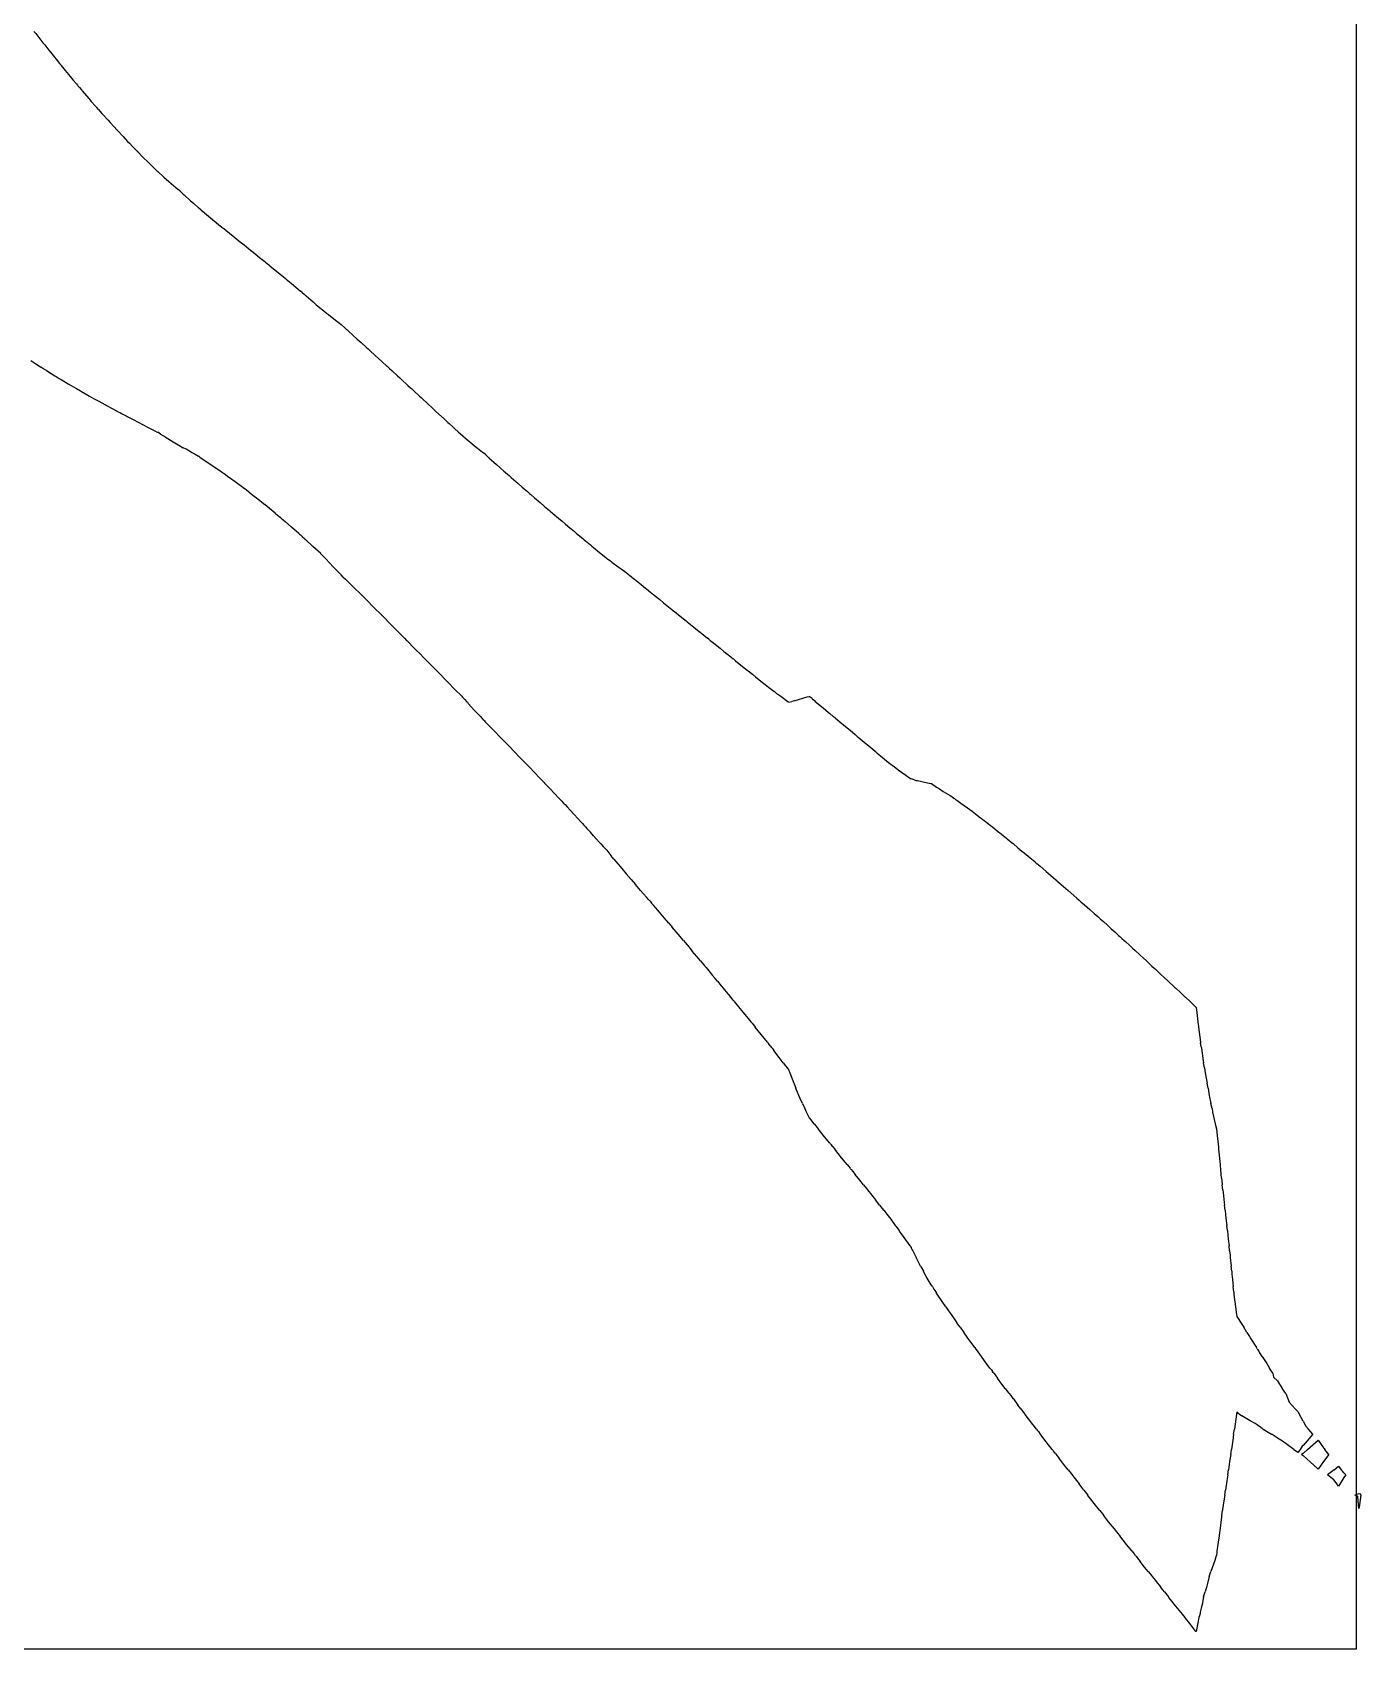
# Model space of a CAD drawing. Extents: x -21 to 226, y -73 to 37.
# Drawn here: x 116.53 to 142.63, y -43.62 to -11.85 of the extents above; entities that cross this region are included whole.
import ezdxf

# ---------------------------------------------------------------- set-up
doc = ezdxf.new("R2010")
doc.units = 0

msp = doc.modelspace()

# ---------------------------------------------------------------- linework, layer by layer
at = {"layer": 'BOUNDING_BOX'}
for p, q in [((142.553, -43.6157), (142.553, 19.4269)), ((-20.7015, -43.6157), (142.553, -43.6157))]:
    msp.add_line(p, q, dxfattribs=at)
at = {"layer": 'MIDPLANE_Z0_OUTLINE'}
for p, q in [((116.5661, -11.8339), (116.5998, -11.8731)), ((116.5998, -11.8731), (116.6, -11.8733)), ((116.6, -11.8733), (116.6997, -12.0024)), ((116.6997, -12.0024), (116.7, -12.0027)), ((116.7, -12.0027), (116.7424, -12.0576)), ((116.7424, -12.0576), (116.7766, -12.1)), ((116.7766, -12.1), (116.7768, -12.1003)), ((116.7768, -12.1003), (116.8571, -12.2)), ((116.8571, -12.2), (116.92, -12.28)), ((116.92, -12.28), (116.9714, -12.3426)), ((116.9714, -12.3426), (117, -12.3775)), ((117, -12.3775), (117.0672, -12.4621)), ((117.0672, -12.4621), (117.0973, -12.5)), ((117.0973, -12.5), (117.0985, -12.5015)), ((117.0985, -12.5015), (117.1, -12.5033)), ((117.1, -12.5033), (117.1292, -12.5384)), ((117.1292, -12.5384), (117.1803, -12.6)), ((117.1803, -12.6), (117.2787, -12.7213)), ((117.2787, -12.7213), (117.3312, -12.7833)), ((117.3312, -12.7833), (117.4, -12.8645)), ((117.4, -12.8645), (117.4231, -12.8925)), ((117.4231, -12.8925), (117.4293, -12.9)), ((117.4293, -12.9), (117.4612, -12.9388)), ((117.4612, -12.9388), (117.5, -12.9836)), ((117.5, -12.9836), (117.5036, -12.9877)), ((117.5036, -12.9877), (117.5142, -13)), ((117.5142, -13), (117.6449, -13.1551)), ((117.6449, -13.1551), (117.6918, -13.2081)), ((117.6918, -13.2081), (117.7731, -13.3)), ((117.7731, -13.3), (117.8, -13.3304)), ((117.8322, -13.3678), (117.8, -13.3304)), ((117.8322, -13.3678), (117.8615, -13.4)), ((117.8615, -13.4), (117.9, -13.4436)), ((117.9, -13.4436), (117.9143, -13.4598)), ((117.9143, -13.4598), (118.0203, -13.5797)), ((118.0203, -13.5797), (118.0603, -13.6228)), ((118.0603, -13.6228), (118.132, -13.7)), ((118.132, -13.7), (118.2, -13.7733)), ((118.2127, -13.7873), (118.2, -13.7733)), ((118.2127, -13.7873), (118.2249, -13.8)), ((118.2249, -13.8), (118.3, -13.8808)), ((118.3, -13.8808), (118.3187, -13.9009)), ((118.3187, -13.9009), (118.4056, -13.9944)), ((118.4056, -13.9944), (118.4409, -14.0304)), ((118.4409, -14.0304), (118.509, -14.1)), ((118.509, -14.1), (118.6, -14.193)), ((118.6034, -14.1966), (118.6, -14.193)), ((118.6034, -14.1966), (118.6068, -14.2)), ((118.6068, -14.2), (118.7, -14.2951)), ((118.7, -14.2951), (118.7196, -14.3152)), ((118.7196, -14.3152), (118.8014, -14.3986)), ((118.8014, -14.3986), (118.8362, -14.4325)), ((118.8362, -14.4325), (118.9058, -14.5)), ((118.9058, -14.5), (119, -14.5915)), ((119.0044, -14.5956), (119, -14.5915)), ((119.0044, -14.5956), (119.0095, -14.6)), ((119.0095, -14.6), (119.1, -14.6813)), ((119.1, -14.6813), (119.1198, -14.6991)), ((119.1198, -14.6991), (119.2152, -14.7848)), ((119.2152, -14.7848), (119.259, -14.8217)), ((119.259, -14.8217), (119.3518, -14.9)), ((119.3518, -14.9), (119.4, -14.9406)), ((119.4306, -14.9694), (119.4, -14.9406)), ((119.4306, -14.9694), (119.4645, -15)), ((119.4645, -15), (119.5, -15.0326)), ((119.5, -15.0326), (119.5147, -15.0462)), ((119.5147, -15.0462), (119.6392, -15.1608)), ((119.6392, -15.1608), (119.6972, -15.212)), ((119.6972, -15.212), (119.797, -15.3)), ((119.797, -15.3), (119.8, -15.3027)), ((119.8531, -15.3469), (119.8, -15.3027)), ((119.8531, -15.3469), (119.9, -15.3854)), ((119.9, -15.3854), (119.9039, -15.3886)), ((119.9039, -15.3886), (119.9178, -15.4)), ((119.9178, -15.4), (120.0723, -15.5277)), ((120.0723, -15.5277), (120.1439, -15.5859)), ((120.1439, -15.5859), (120.2, -15.6315)), ((120.2, -15.6315), (120.2527, -15.674)), ((120.2527, -15.674), (120.2849, -15.7)), ((120.2849, -15.7), (120.2932, -15.7068)), ((120.2932, -15.7068), (120.3, -15.7122)), ((120.3, -15.7122), (120.335, -15.7402)), ((120.335, -15.7402), (120.4095, -15.8)), ((120.4095, -15.8), (120.5151, -15.8849)), ((120.5151, -15.8849), (120.5914, -15.946)), ((120.5914, -15.946), (120.6, -15.9529)), ((120.6, -15.9529), (120.6933, -16.0282)), ((120.6933, -16.0282), (120.7, -16.0335)), ((120.7, -16.0335), (120.7368, -16.0632)), ((120.7368, -16.0632), (120.7824, -16.1)), ((120.7824, -16.1), (120.7892, -16.1055)), ((120.7892, -16.1055), (120.9065, -16.2)), ((120.9065, -16.2), (120.9583, -16.2417)), ((120.9583, -16.2417), (121, -16.2754)), ((121, -16.2754), (121.1, -16.357)), ((121.1, -16.357), (121.1149, -16.3692)), ((121.1149, -16.3692), (121.1787, -16.4213)), ((121.1787, -16.4213), (121.2025, -16.4407)), ((121.2025, -16.4407), (121.2749, -16.5)), ((121.2749, -16.5), (121.3971, -16.6)), ((121.3971, -16.6), (121.3987, -16.6013)), ((121.3987, -16.6013), (121.4, -16.6024)), ((121.4, -16.6024), (121.5, -16.6857)), ((121.5, -16.6857), (121.5229, -16.7048)), ((121.5229, -16.7048), (121.6169, -16.7831)), ((121.6169, -16.7831), (121.6647, -16.8231)), ((121.6647, -16.8231), (121.7566, -16.9)), ((121.7566, -16.9), (121.8, -16.9363)), ((121.8344, -16.9656), (121.8, -16.9363)), ((121.8344, -16.9656), (121.8746, -17)), ((121.8746, -17), (121.9, -17.0217)), ((121.9, -17.0217), (121.9113, -17.0314)), ((121.9113, -17.0314), (122.0501, -17.1499)), ((122.0501, -17.1499), (122.1133, -17.2041)), ((122.1133, -17.2041), (122.2, -17.2784)), ((122.2, -17.2784), (122.2184, -17.2931)), ((122.2184, -17.2931), (122.227, -17.3)), ((122.227, -17.3), (122.2676, -17.3324)), ((122.2676, -17.3324), (122.3, -17.3581)), ((122.3, -17.3581), (122.3137, -17.3689)), ((122.3137, -17.3689), (122.3531, -17.4)), ((122.3531, -17.4), (122.4907, -17.5093)), ((122.4907, -17.5093), (122.5671, -17.5693)), ((122.5671, -17.5693), (122.6, -17.5952)), ((122.6, -17.5952), (122.6736, -17.6611)), ((122.6736, -17.6611), (122.7, -17.6848)), ((122.7, -17.6848), (122.708, -17.692)), ((122.708, -17.692), (122.717, -17.7)), ((122.717, -17.7), (122.7441, -17.7242)), ((122.7441, -17.7242), (122.8287, -17.8)), ((122.8287, -17.8), (122.919, -17.881)), ((122.919, -17.881), (122.9921, -17.9464)), ((122.9921, -17.9464), (123, -17.9535)), ((123, -17.9535), (123.0929, -18.0382)), ((123.0929, -18.0382), (123.1, -18.0447)), ((123.1, -18.0447), (123.1289, -18.0711)), ((123.1289, -18.0711), (123.1607, -18.1)), ((123.1607, -18.1), (123.1679, -18.1066)), ((116.501, -18.299), (116.6, -18.3669)), ((116.6, -18.3669), (116.6142, -18.376)), ((116.6142, -18.376), (116.7, -18.4314)), ((123.1679, -18.1066), (123.2707, -18.2)), ((123.2707, -18.2), (123.3384, -18.2616)), ((123.3384, -18.2616), (123.4, -18.3175)), ((123.4, -18.3175), (123.5, -18.41)), ((123.5, -18.41), (123.5049, -18.4145)), ((123.5049, -18.4145), (123.5468, -18.4532)), ((116.7417, -18.4583), (116.7, -18.4314)), ((116.8103, -18.5), (116.7417, -18.4583)), ((116.8103, -18.5), (116.9014, -18.5554)), ((116.9014, -18.5554), (116.9749, -18.6)), ((116.9749, -18.6), (116.9904, -18.6096)), ((116.9904, -18.6096), (117, -18.6153)), ((117, -18.6153), (117.0618, -18.6529)), ((117.0618, -18.6529), (117.1, -18.6762)), ((117.1, -18.6762), (117.2391, -18.7609)), ((123.5468, -18.4532), (123.5531, -18.459)), ((123.5531, -18.459), (123.5978, -18.5)), ((123.5978, -18.5), (123.7068, -18.6)), ((123.7068, -18.6), (123.7554, -18.6446)), ((123.7554, -18.6446), (123.8, -18.6854)), ((123.8, -18.6854), (123.9, -18.7784)), ((117.2391, -18.7609), (117.4, -18.8525)), ((117.4, -18.8525), (117.4019, -18.8537)), ((117.4019, -18.8537), (117.4797, -18.9)), ((117.4797, -18.9), (117.4924, -18.9076)), ((117.4924, -18.9076), (117.5, -18.9118)), ((117.5, -18.9118), (117.6229, -18.98)), ((117.6229, -18.98), (117.6589, -19)), ((117.6589, -19), (117.7488, -19.0512)), ((117.7488, -19.0512), (117.8, -19.0783)), ((123.9, -18.7784), (123.9133, -18.7908)), ((123.9133, -18.7908), (123.963, -18.837)), ((123.963, -18.837), (123.9809, -18.8535)), ((123.9809, -18.8535), (124.0315, -18.9)), ((124.0315, -18.9), (124.1403, -19)), ((124.1403, -19), (124.1713, -19.0287)), ((124.1713, -19.0287), (124.2, -19.0549)), ((124.2, -19.0549), (124.3, -19.1478)), ((117.8, -19.0783), (117.8374, -19.0992)), ((117.8374, -19.0992), (117.9, -19.1343)), ((117.9, -19.1343), (118.0063, -19.1937)), ((118.0063, -19.1937), (118.2, -19.2943)), ((118.2, -19.2943), (118.2, -19.2943)), ((118.2, -19.2943), (118.2102, -19.3)), ((118.2102, -19.3), (118.2679, -19.3321)), ((118.2679, -19.3321), (118.3, -19.3488)), ((118.3, -19.3488), (118.3785, -19.3894)), ((124.3, -19.1478), (124.3198, -19.1663)), ((124.3198, -19.1663), (124.3789, -19.2211)), ((124.3789, -19.2211), (124.4077, -19.2475)), ((124.4077, -19.2475), (124.4649, -19.3)), ((124.4649, -19.3), (124.5741, -19.4)), ((118.3785, -19.3894), (118.3989, -19.4)), ((118.3989, -19.4), (118.5302, -19.4698)), ((118.5302, -19.4698), (118.6, -19.5041)), ((118.6, -19.5041), (118.6282, -19.5193)), ((118.6282, -19.5193), (118.7, -19.5582)), ((118.792, -19.608), (118.7, -19.5582)), ((118.9752, -19.7), (118.792, -19.608)), ((124.5741, -19.4), (124.5876, -19.4124)), ((124.5876, -19.4124), (124.6, -19.4237)), ((124.6, -19.4237), (124.7, -19.5161)), ((124.7, -19.5161), (124.7244, -19.5387)), ((124.7244, -19.5387), (124.7956, -19.6044)), ((124.7956, -19.6044), (124.8352, -19.6404)), ((124.8352, -19.6404), (124.9008, -19.7)), ((118.9752, -19.7), (118.9901, -19.7075)), ((118.9901, -19.7075), (119, -19.7124)), ((119.0531, -19.7469), (119, -19.7124)), ((119.0531, -19.7469), (119.1, -19.7752)), ((119.1, -19.7752), (119.136, -19.7969)), ((119.136, -19.7969), (119.1412, -19.8)), ((119.1412, -19.8), (119.3009, -19.8991)), ((119.3009, -19.8991), (119.4, -19.9559)), ((119.4, -19.9559), (119.4133, -19.9637)), ((119.4133, -19.9637), (119.5, -20.0145)), ((124.9008, -19.7), (125, -19.79)), ((125.0054, -19.7946), (125, -19.79)), ((125.0054, -19.7946), (125.012, -19.8)), ((125.012, -19.8), (125.1, -19.8732)), ((125.1, -19.8732), (125.1243, -19.8934)), ((125.1243, -19.8934), (125.2238, -19.9762)), ((125.2238, -19.9762), (125.2809, -20.022)), ((119.5539, -20.0461), (119.5, -20.0145)), ((119.6511, -20.1), (119.5539, -20.0461)), ((119.6511, -20.1), (119.7311, -20.1444)), ((119.7311, -20.1444), (119.8, -20.1826)), ((119.8104, -20.1896), (119.8, -20.1826)), ((119.8104, -20.1896), (119.8259, -20.2)), ((119.8259, -20.2), (119.8727, -20.2314)), ((119.8727, -20.2314), (119.9, -20.2497)), ((119.9, -20.2497), (120.0497, -20.3503)), ((125.2809, -20.022), (125.3782, -20.1)), ((125.3782, -20.1), (125.4, -20.1175)), ((125.4433, -20.1567), (125.4, -20.1175)), ((125.4433, -20.1567), (125.4919, -20.2)), ((125.4919, -20.2), (125.5, -20.2073)), ((125.5, -20.2073), (125.5051, -20.2118)), ((125.5051, -20.2118), (125.6542, -20.3458)), ((120.0497, -20.3503), (120.2, -20.4494)), ((120.2, -20.4494), (120.2006, -20.4499)), ((120.2006, -20.4499), (120.2696, -20.5)), ((120.2696, -20.5), (120.2872, -20.5128)), ((120.2872, -20.5128), (120.3, -20.522)), ((120.3, -20.522), (120.3954, -20.5909)), ((120.3954, -20.5909), (120.408, -20.6)), ((120.408, -20.6), (120.5193, -20.6807)), ((125.6542, -20.3458), (125.7252, -20.4083)), ((125.7252, -20.4083), (125.8, -20.4741)), ((125.8, -20.4741), (125.8229, -20.4945)), ((125.8229, -20.4945), (125.8291, -20.5)), ((125.8291, -20.5), (125.8666, -20.5334)), ((125.8666, -20.5334), (125.9, -20.5626)), ((125.9, -20.5626), (125.908, -20.5696)), ((125.908, -20.5696), (125.9428, -20.6)), ((125.9428, -20.6), (126.0795, -20.7205)), ((120.5193, -20.6807), (120.6, -20.7387)), ((120.6, -20.7387), (120.6153, -20.7506)), ((120.6153, -20.7506), (120.7, -20.8162)), ((120.7473, -20.8527), (120.7, -20.8162)), ((120.8084, -20.9), (120.7473, -20.8527)), ((120.8084, -20.9), (120.8938, -20.9661)), ((126.0795, -20.7205), (126.159, -20.7893)), ((126.159, -20.7893), (126.2, -20.8248)), ((126.2, -20.8248), (126.2605, -20.8776)), ((126.2605, -20.8776), (126.2861, -20.9)), ((126.2861, -20.9), (126.2935, -20.9065)), ((126.2935, -20.9065), (126.3, -20.912)), ((126.3, -20.912), (126.3271, -20.9353)), ((126.3271, -20.9353), (126.4025, -21)), ((120.8938, -20.9661), (120.9376, -21)), ((120.9376, -21), (120.9728, -21.0272)), ((120.9728, -21.0272), (121, -21.0483)), ((121, -21.0483), (121.0404, -21.0816)), ((121.0404, -21.0816), (121.1, -21.1307)), ((121.1928, -21.2072), (121.1, -21.1307)), ((121.3051, -21.3), (121.1928, -21.2072)), ((126.4025, -21), (126.5084, -21.0916)), ((126.5084, -21.0916), (126.5916, -21.1624)), ((126.5916, -21.1624), (126.6, -21.1695)), ((126.6, -21.1695), (126.6924, -21.2487)), ((126.6924, -21.2487), (126.7, -21.2552)), ((126.7, -21.2552), (126.7241, -21.2759)), ((126.7241, -21.2759), (126.7528, -21.3)), ((121.3051, -21.3), (121.3516, -21.3385)), ((121.3516, -21.3385), (121.4, -21.3784)), ((121.4115, -21.3885), (121.4, -21.3784)), ((121.4115, -21.3885), (121.4247, -21.4)), ((121.4247, -21.4), (121.4672, -21.4371)), ((121.4672, -21.4371), (121.5, -21.4658)), ((121.6251, -21.5749), (121.5, -21.4658)), ((121.7677, -21.7), (121.6251, -21.5749)), ((126.7528, -21.3), (126.7606, -21.3066)), ((126.7606, -21.3066), (126.8713, -21.4)), ((126.8713, -21.4), (126.9409, -21.4591)), ((126.9409, -21.4591), (127, -21.5085)), ((127, -21.5085), (127.1, -21.5927)), ((127.1, -21.5927), (127.1133, -21.6039)), ((121.7677, -21.7), (121.7845, -21.7147)), ((121.7845, -21.7147), (121.8, -21.7283)), ((121.8374, -21.7626), (121.8, -21.7283)), ((121.8374, -21.7626), (121.8782, -21.8)), ((121.8782, -21.8), (121.8895, -21.8104)), ((121.8895, -21.8104), (121.9, -21.82)), ((122.0461, -21.9539), (121.9, -21.82)), ((127.1133, -21.6039), (127.1583, -21.6417)), ((127.1583, -21.6417), (127.1773, -21.6575)), ((127.1773, -21.6575), (127.2285, -21.7)), ((127.2285, -21.7), (127.3489, -21.8)), ((127.3489, -21.8), (127.3768, -21.8232)), ((127.3768, -21.8232), (127.4, -21.8424)), ((127.4, -21.8424), (127.5, -21.9253)), ((122.1998, -22.0956), (122.0461, -21.9539)), ((122.2, -22.0957), (122.1998, -22.0956)), ((122.2041, -22.1), (122.2, -22.0957)), ((122.2041, -22.1), (122.2508, -22.1492)), ((122.2508, -22.1492), (122.2997, -22.2)), ((122.2997, -22.2), (122.2998, -22.2002)), ((122.2998, -22.2002), (122.3, -22.2004)), ((122.4464, -22.3536), (122.3, -22.2004)), ((127.5, -21.9253), (127.5269, -21.9476)), ((127.5269, -21.9476), (127.5955, -22.0045)), ((127.5955, -22.0045), (127.6411, -22.0418)), ((127.6411, -22.0418), (127.7122, -22.1)), ((127.7122, -22.1), (127.8, -22.172)), ((127.816, -22.184), (127.8, -22.172)), ((127.816, -22.184), (127.8377, -22.2)), ((127.8377, -22.2), (127.9, -22.2462)), ((122.5878, -22.5), (122.4464, -22.3536)), ((122.5878, -22.5), (122.594, -22.5064)), ((122.594, -22.5064), (122.6, -22.5126)), ((122.644, -22.556), (122.6, -22.5126)), ((127.9, -22.2462), (127.9227, -22.2631)), ((127.9227, -22.2631), (128.0456, -22.3544)), ((128.0456, -22.3544), (128.1226, -22.41)), ((128.1226, -22.41), (128.2, -22.4659)), ((128.2, -22.4659), (128.2318, -22.4918)), ((128.2318, -22.4918), (128.2418, -22.5)), ((128.2418, -22.5), (128.2739, -22.5261)), ((128.2739, -22.5261), (128.3, -22.5473)), ((128.3, -22.5473), (128.3128, -22.5576)), ((122.644, -22.556), (122.6888, -22.6)), ((122.6888, -22.6), (122.6943, -22.6054)), ((122.6943, -22.6054), (122.7, -22.611)), ((122.8457, -22.7543), (122.7, -22.611)), ((122.9938, -22.9), (122.8457, -22.7543)), ((128.3128, -22.5576), (128.3652, -22.6)), ((128.3652, -22.6), (128.4948, -22.7052)), ((128.4948, -22.7052), (128.5837, -22.7768)), ((128.5837, -22.7768), (128.6, -22.7898)), ((128.6, -22.7898), (128.6855, -22.8592)), ((128.6855, -22.8592), (128.7, -22.8709)), ((122.9938, -22.9), (122.997, -22.9032)), ((122.997, -22.9032), (123, -22.9061)), ((123.0468, -22.9532), (123, -22.9061)), ((123.0468, -22.9532), (123.0937, -23)), ((123.0937, -23), (123.0967, -23.003)), ((123.0967, -23.003), (123.1, -23.0063)), ((123.2467, -23.1533), (123.1, -23.0063)), ((123.3937, -23.3), (123.2467, -23.1533)), ((128.7, -22.8709), (128.7161, -22.8839)), ((128.7161, -22.8839), (128.736, -22.9)), ((128.736, -22.9), (128.7511, -22.9121)), ((128.7511, -22.9121), (128.8603, -23)), ((128.8603, -23), (128.9376, -23.0624)), ((128.9376, -23.0624), (129, -23.1124)), ((129, -23.1124), (129.1, -23.1932)), ((123.3937, -23.3), (123.397, -23.3033)), ((123.397, -23.3033), (123.4, -23.3063)), ((123.4465, -23.3535), (123.4, -23.3063)), ((123.4465, -23.3535), (123.4925, -23.4)), ((123.4925, -23.4), (123.4961, -23.4036)), ((123.4961, -23.4036), (123.5, -23.4076)), ((123.6453, -23.5547), (123.5, -23.4076)), ((129.1, -23.1932), (129.1148, -23.2052)), ((129.1148, -23.2052), (129.159, -23.241)), ((129.159, -23.241), (129.1807, -23.2583)), ((129.1807, -23.2583), (129.2326, -23.3)), ((129.2326, -23.3), (129.3573, -23.4)), ((129.3573, -23.4), (129.3809, -23.4191)), ((129.3809, -23.4191), (129.4, -23.4343)), ((129.4, -23.4343), (129.5, -23.5151)), ((123.7899, -23.7), (123.6453, -23.5547)), ((123.7899, -23.7), (123.7951, -23.7053)), ((123.7951, -23.7053), (123.8, -23.7102)), ((123.8444, -23.7556), (123.8, -23.7102)), ((123.8444, -23.7556), (123.8882, -23.8)), ((123.8882, -23.8), (123.8939, -23.8057)), ((123.8939, -23.8057), (123.9, -23.812)), ((124.0427, -23.9573), (123.9, -23.812)), ((129.5, -23.5151), (129.5298, -23.5391)), ((129.5298, -23.5391), (129.6023, -23.5977)), ((129.6023, -23.5977), (129.6552, -23.6401)), ((129.6552, -23.6401), (129.73, -23.7)), ((129.73, -23.7), (129.8, -23.7561)), ((129.8242, -23.7758), (129.8, -23.7561)), ((129.8242, -23.7758), (129.8544, -23.8)), ((129.8544, -23.8), (129.9, -23.8369)), ((124.1845, -24.1), (124.0427, -23.9573)), ((124.1845, -24.1), (124.1925, -24.108)), ((124.1925, -24.108), (124.2, -24.1156)), ((124.2416, -24.1584), (124.2, -24.1156)), ((129.9, -23.8369), (129.9218, -23.8545)), ((129.9218, -23.8545), (130.0455, -23.9545)), ((130.0455, -23.9545), (130.1227, -24.0163)), ((130.1227, -24.0163), (130.2, -24.0781)), ((130.2, -24.0781), (130.2215, -24.0956)), ((130.2215, -24.0956), (130.2269, -24.1)), ((130.2269, -24.1), (130.2673, -24.1327)), ((130.2673, -24.1327), (130.3, -24.1591)), ((124.2416, -24.1584), (124.2828, -24.2)), ((124.2828, -24.2), (124.291, -24.2084)), ((124.291, -24.2084), (124.3, -24.2176)), ((124.4398, -24.3602), (124.3, -24.2176)), ((124.5789, -24.5), (124.4398, -24.3602)), ((130.3, -24.1591), (130.3083, -24.1658)), ((130.3083, -24.1658), (130.3508, -24.2)), ((130.3508, -24.2), (130.4887, -24.3113)), ((130.4887, -24.3113), (130.5795, -24.384)), ((130.5795, -24.384), (130.6, -24.4004)), ((130.6, -24.4004), (130.6812, -24.4664)), ((124.5789, -24.5), (124.5897, -24.5109)), ((124.5897, -24.5109), (124.6, -24.5212)), ((124.6388, -24.5612), (124.6, -24.5212)), ((124.6388, -24.5612), (124.6772, -24.6)), ((124.6772, -24.6), (124.6882, -24.6112)), ((124.6882, -24.6112), (124.7, -24.6233)), ((124.8369, -24.7631), (124.7, -24.6233)), ((124.9733, -24.9), (124.8369, -24.7631)), ((130.6812, -24.4664), (130.7, -24.4817)), ((130.7, -24.4817), (130.7101, -24.4899)), ((130.7101, -24.4899), (130.7227, -24.5)), ((130.7227, -24.5), (130.7423, -24.5158)), ((130.7423, -24.5158), (130.847, -24.6)), ((130.847, -24.6), (130.9316, -24.6684)), ((130.9316, -24.6684), (131, -24.723)), ((131, -24.723), (131.1, -24.798)), ((124.9733, -24.9), (124.9869, -24.9137)), ((124.9869, -24.9137), (125, -24.9268)), ((125.0343, -24.9657), (125, -24.9268)), ((125.0343, -24.9657), (125.0655, -25)), ((125.0655, -25), (125.0815, -25.0178)), ((125.0815, -25.0178), (125.1, -25.0385)), ((125.2235, -25.1765), (125.1, -25.0385)), ((131.1, -24.798), (131.1136, -24.8082)), ((131.1136, -24.8082), (131.1583, -24.8417)), ((131.1583, -24.8417), (131.1799, -24.8575)), ((131.1799, -24.8575), (131.2383, -24.9)), ((131.2383, -24.9), (131.3756, -25)), ((131.3756, -25), (131.3897, -25.0103)), ((131.3897, -25.0103), (131.4, -25.0178)), ((131.4, -25.0178), (131.4539, -25)), ((131.5, -24.9868), (131.4539, -25)), ((131.5, -24.9868), (131.7564, -24.9134)), ((131.7564, -24.9134), (131.8, -24.901)), ((131.8537, -24.9463), (131.8, -24.901)), ((131.8537, -24.9463), (131.8564, -24.9486)), ((131.8564, -24.9486), (131.9, -24.9849)), ((131.9, -24.9849), (131.9181, -25)), ((131.9181, -25), (132.0714, -25.1286)), ((125.3376, -25.3), (125.2235, -25.1765)), ((125.3376, -25.3), (125.3673, -25.3322)), ((125.3673, -25.3322), (125.4, -25.3676)), ((125.4159, -25.3841), (125.4, -25.3676)), ((125.4159, -25.3841), (125.4315, -25.4)), ((125.4315, -25.4), (125.4663, -25.4358)), ((132.0714, -25.1286), (132.1772, -25.2162)), ((132.1772, -25.2162), (132.2, -25.235)), ((132.2, -25.235), (132.2717, -25.2954)), ((132.2717, -25.2954), (132.2772, -25.3)), ((132.2772, -25.3), (132.2896, -25.3104)), ((132.2896, -25.3104), (132.3, -25.3191)), ((132.3, -25.3191), (132.3057, -25.3239)), ((132.3057, -25.3239), (132.3973, -25.4)), ((132.3973, -25.4), (132.5077, -25.4923)), ((125.4663, -25.4358), (125.5, -25.4705)), ((125.6131, -25.5869), (125.5, -25.4705)), ((125.7251, -25.7), (125.6131, -25.5869)), ((125.7251, -25.7), (125.761, -25.7363)), ((132.5077, -25.4923), (132.6, -25.5686)), ((132.6, -25.5686), (132.7, -25.6526)), ((132.7, -25.6526), (132.7122, -25.6629)), ((132.7122, -25.6629), (132.7257, -25.6743)), ((132.7257, -25.6743), (132.7411, -25.687)), ((132.7411, -25.687), (132.7568, -25.7)), ((132.7568, -25.7), (132.8773, -25.8)), ((125.761, -25.7363), (125.8, -25.7757)), ((125.8119, -25.7881), (125.8, -25.7757)), ((125.8119, -25.7881), (125.8234, -25.8)), ((125.8234, -25.8), (125.8625, -25.8406)), ((125.8625, -25.8406), (125.9, -25.8795)), ((126.0082, -25.9918), (125.9, -25.8795)), ((126.1142, -26.1), (126.0082, -25.9918)), ((132.8773, -25.8), (132.9442, -25.8558)), ((132.9442, -25.8558), (133, -25.9018)), ((133, -25.9018), (133.1, -25.9856)), ((133.1, -25.9856), (133.1339, -26.0141)), ((133.1339, -26.0141), (133.1622, -26.0378)), ((133.1622, -26.0378), (133.2077, -26.0755)), ((126.1142, -26.1), (126.1546, -26.1412)), ((126.1546, -26.1412), (126.2, -26.1875)), ((126.2061, -26.1939), (126.2, -26.1875)), ((126.2061, -26.1939), (126.2119, -26.2)), ((126.2119, -26.2), (126.2572, -26.2477)), ((126.2572, -26.2477), (126.3, -26.2927)), ((126.4011, -26.3989), (126.3, -26.2927)), ((133.2077, -26.0755), (133.2374, -26.1)), ((133.2374, -26.1), (133.3582, -26.2)), ((133.3582, -26.2), (133.381, -26.219)), ((133.381, -26.219), (133.4, -26.2346)), ((133.4, -26.2346), (133.5, -26.3085)), ((133.5, -26.3085), (133.5456, -26.3422)), ((133.5456, -26.3422), (133.6101, -26.3899)), ((126.4987, -26.5), (126.4011, -26.3989)), ((126.4987, -26.5), (126.5452, -26.5481)), ((126.5452, -26.5481), (126.5953, -26.6)), ((126.5953, -26.6), (126.5976, -26.6024)), ((126.5976, -26.6024), (126.6, -26.6048)), ((126.6, -26.6048), (126.65, -26.6583)), ((126.65, -26.6583), (126.7, -26.7117)), ((133.6101, -26.3899), (133.6972, -26.4508)), ((133.6972, -26.4508), (133.7677, -26.5)), ((133.7677, -26.5), (133.8, -26.5226)), ((133.857, -26.543), (133.8, -26.5226)), ((133.857, -26.543), (133.9, -26.5521)), ((133.9, -26.5521), (133.9227, -26.557)), ((133.9227, -26.557), (134.1242, -26.6)), ((134.1242, -26.6), (134.1854, -26.6146)), ((134.1854, -26.6146), (134.2, -26.6162)), ((134.2, -26.6162), (134.3, -26.6827)), ((126.791, -26.809), (126.7, -26.7117)), ((126.8774, -26.9), (126.791, -26.809)), ((126.8774, -26.9), (126.9314, -26.957)), ((126.9314, -26.957), (126.9722, -27)), ((134.3, -26.6827), (134.3561, -26.72)), ((134.3561, -26.72), (134.4305, -26.7695)), ((134.4305, -26.7695), (134.5669, -26.8487)), ((134.5669, -26.8487), (134.6, -26.8679)), ((134.6, -26.8679), (134.6414, -26.9)), ((134.6414, -26.9), (134.6507, -26.9073)), ((134.6507, -26.9073), (134.6744, -26.9256)), ((134.6744, -26.9256), (134.6851, -26.9332)), ((134.6851, -26.9332), (134.7, -26.9438)), ((134.7, -26.9438), (134.7793, -27)), ((126.9722, -27), (126.9857, -27.0143)), ((126.9857, -27.0143), (127, -27.0292)), ((127, -27.0292), (127.0408, -27.0737)), ((127.0408, -27.0737), (127.1, -27.1381)), ((127.1775, -27.2225), (127.1, -27.1381)), ((127.2496, -27.3), (127.1775, -27.2225)), ((127.2496, -27.3), (127.3123, -27.3675)), ((134.7793, -27), (134.9064, -27.0936)), ((134.9064, -27.0936), (135, -27.1565)), ((135, -27.1565), (135.097, -27.235)), ((135.097, -27.235), (135.1, -27.2374)), ((135.1, -27.2374), (135.1346, -27.2654)), ((135.1346, -27.2654), (135.1804, -27.3)), ((135.1804, -27.3), (135.1835, -27.3023)), ((135.1835, -27.3023), (135.3129, -27.4)), ((127.3123, -27.3675), (127.3425, -27.4)), ((127.3425, -27.4), (127.3701, -27.4299)), ((127.3701, -27.4299), (127.4, -27.4619)), ((127.4, -27.4619), (127.4302, -27.4954)), ((127.4302, -27.4954), (127.5, -27.5729)), ((127.5603, -27.6397), (127.5, -27.5729)), ((135.3129, -27.4), (135.3619, -27.4381)), ((135.3619, -27.4381), (135.4, -27.4658)), ((135.4, -27.4658), (135.5, -27.5492)), ((135.5, -27.5492), (135.568, -27.6058)), ((135.568, -27.6058), (135.5822, -27.6178)), ((135.5822, -27.6178), (135.6735, -27.6897)), ((127.6151, -27.7), (127.5603, -27.6397)), ((127.6151, -27.7), (127.6867, -27.7788)), ((127.6867, -27.7788), (127.706, -27.8)), ((127.706, -27.8), (127.7507, -27.8493)), ((127.7507, -27.8493), (127.8, -27.9033)), ((127.8, -27.9033), (127.8184, -27.9259)), ((127.8184, -27.9259), (127.9, -28.0257)), ((135.6735, -27.6897), (135.6866, -27.7)), ((135.6866, -27.7), (135.8, -27.7894)), ((135.8057, -27.7943), (135.8, -27.7894)), ((135.8057, -27.7943), (135.8093, -27.7974)), ((135.8093, -27.7974), (135.8125, -27.8)), ((135.8125, -27.8), (135.9, -27.8747)), ((135.9, -27.8747), (135.9768, -27.9402)), ((135.9768, -27.9402), (136.0216, -27.9784)), ((127.9334, -28.0666), (127.9, -28.0257)), ((127.9613, -28.1), (127.9334, -28.0666)), ((127.9613, -28.1), (128.0399, -28.1941)), ((128.0399, -28.1941), (128.0448, -28.2)), ((128.0448, -28.2), (128.115, -28.285)), ((136.0216, -27.9784), (136.1415, -28.0761)), ((136.1415, -28.0761), (136.1708, -28.1)), ((136.1708, -28.1), (136.2, -28.1238)), ((136.2404, -28.1596), (136.2, -28.1238)), ((136.2404, -28.1596), (136.2595, -28.176)), ((136.2595, -28.176), (136.2876, -28.2)), ((136.2876, -28.2), (136.3, -28.2108)), ((136.3, -28.2108), (136.3276, -28.2347)), ((136.3276, -28.2347), (136.4547, -28.3453)), ((128.115, -28.285), (128.2, -28.3859)), ((128.2, -28.3859), (128.2044, -28.3909)), ((128.2044, -28.3909), (128.2989, -28.5)), ((128.2989, -28.5), (128.2994, -28.5006)), ((128.2994, -28.5006), (128.3, -28.5013)), ((128.3, -28.5013), (128.3861, -28.6)), ((136.4547, -28.3453), (136.5924, -28.4606)), ((136.5924, -28.4606), (136.6, -28.467)), ((136.6, -28.467), (136.6368, -28.5)), ((136.6368, -28.5), (136.6605, -28.5212)), ((136.6605, -28.5212), (136.6701, -28.5299)), ((136.6701, -28.5299), (136.6947, -28.5513)), ((136.6947, -28.5513), (136.7, -28.5559)), ((136.7, -28.5559), (136.7506, -28.6)), ((128.3866, -28.6005), (128.3861, -28.6)), ((128.4856, -28.7144), (128.3866, -28.6005)), ((128.5997, -28.8448), (128.4856, -28.7144)), ((128.6, -28.8452), (128.5997, -28.8448)), ((128.6467, -28.9), (128.6, -28.8452)), ((128.6467, -28.9), (128.6713, -28.9287)), ((136.7506, -28.6), (136.8831, -28.7169)), ((136.8831, -28.7169), (137, -28.8173)), ((137, -28.8173), (137.0575, -28.8687)), ((137.0575, -28.8687), (137.0924, -28.9)), ((137.0924, -28.9), (137.0964, -28.9036)), ((137.0964, -28.9036), (137.1, -28.9066)), ((128.6713, -28.9287), (128.7, -28.9622)), ((128.7, -28.9622), (128.7324, -29)), ((128.7352, -29.0032), (128.7324, -29)), ((128.8557, -29.1443), (128.7352, -29.0032)), ((128.9897, -29.3), (128.8557, -29.1443)), ((137.1, -28.9066), (137.1357, -28.9374)), ((137.1357, -28.9374), (137.2083, -29)), ((137.2083, -29), (137.3104, -29.0896)), ((137.3104, -29.0896), (137.4, -29.1653)), ((137.4, -29.1653), (137.4685, -29.2279)), ((128.9897, -29.3), (128.9951, -29.3062)), ((128.9951, -29.3062), (129, -29.3119)), ((129.0402, -29.3598), (129, -29.3119)), ((129.0402, -29.3598), (129.0742, -29.4)), ((129.0742, -29.4), (129.0851, -29.4129)), ((129.0851, -29.4129), (129.1, -29.4306)), ((129.2232, -29.5768), (129.1, -29.4306)), ((137.4685, -29.2279), (137.5, -29.2567)), ((137.5, -29.2567), (137.5226, -29.2774)), ((137.5226, -29.2774), (137.5476, -29.3)), ((137.5476, -29.3), (137.5794, -29.3286)), ((137.5794, -29.3286), (137.6584, -29.4)), ((137.6584, -29.4), (137.7326, -29.4674)), ((137.7326, -29.4674), (137.8, -29.5277)), ((137.8, -29.5277), (137.8776, -29.5991)), ((129.3278, -29.7), (129.2232, -29.5768)), ((129.3278, -29.7), (129.3616, -29.7398)), ((129.3616, -29.7398), (129.4, -29.7851)), ((129.4067, -29.7933), (129.4, -29.7851)), ((129.4067, -29.7933), (129.4124, -29.8)), ((129.4124, -29.8), (129.4537, -29.8496)), ((129.4537, -29.8496), (129.5, -29.9052)), ((137.8776, -29.5991), (137.9, -29.6197)), ((137.9, -29.6197), (137.9418, -29.6582)), ((137.9418, -29.6582), (137.9875, -29.7)), ((137.9875, -29.7), (138.01, -29.7206)), ((138.01, -29.7206), (138.0969, -29.8)), ((138.0969, -29.8), (138.1507, -29.8493)), ((138.1507, -29.8493), (138.2, -29.8943)), ((129.5885, -30.0115), (129.5, -29.9052)), ((129.6627, -30.1), (129.5885, -30.0115)), ((129.6627, -30.1), (129.7194, -30.1676)), ((129.7194, -30.1676), (129.7465, -30.2)), ((138.2, -29.8943), (138.286, -29.9738)), ((138.286, -29.9738), (138.3, -29.9868)), ((138.3, -29.9868), (138.3588, -30.0412)), ((138.3588, -30.0412), (138.4224, -30.1)), ((138.4224, -30.1), (138.4364, -30.113)), ((138.4364, -30.113), (138.5304, -30.2)), ((129.7465, -30.2), (129.7709, -30.2291)), ((129.7709, -30.2291), (129.8, -30.2638)), ((129.8, -30.2638), (129.8278, -30.2976)), ((129.8278, -30.2976), (129.9, -30.3852)), ((129.9519, -30.4481), (129.9, -30.3852)), ((129.9949, -30.5), (129.9519, -30.4481)), ((138.5304, -30.2), (138.5666, -30.2334)), ((138.5666, -30.2334), (138.6, -30.2644)), ((138.6, -30.2644), (138.6938, -30.3515)), ((138.6938, -30.3515), (138.7, -30.3572)), ((138.7, -30.3572), (138.7741, -30.4259)), ((138.7741, -30.4259), (138.8533, -30.5)), ((129.9949, -30.5), (130.068, -30.5881)), ((130.068, -30.5881), (130.0779, -30.6)), ((130.0779, -30.6), (130.1332, -30.6668)), ((130.1332, -30.6668), (130.2, -30.7471)), ((130.2, -30.7471), (130.2094, -30.7586)), ((130.2094, -30.7586), (130.3, -30.8696)), ((138.8533, -30.5), (138.8594, -30.5057)), ((138.8594, -30.5057), (138.96, -30.6)), ((138.96, -30.6), (138.9807, -30.6193)), ((138.9807, -30.6193), (139, -30.6374)), ((139, -30.6374), (139.1, -30.7303)), ((139.1, -30.7303), (139.1864, -30.8106)), ((139.1864, -30.8106), (139.188, -30.812)), ((130.3136, -30.8864), (130.3, -30.8696)), ((130.3249, -30.9), (130.3136, -30.8864)), ((130.3249, -30.9), (130.4072, -30.9999)), ((130.4072, -30.9999), (130.4072, -31)), ((130.4072, -31), (130.494, -31.106)), ((130.494, -31.106), (130.6, -31.2344)), ((139.188, -30.812), (139.2799, -30.899)), ((139.2799, -30.899), (139.2809, -30.9)), ((139.2809, -30.9), (139.3866, -31)), ((139.3866, -31), (139.3935, -31.0065)), ((139.3935, -31.0065), (139.4, -31.0127)), ((139.4, -31.0127), (139.4121, -31.114)), ((139.4121, -31.114), (139.4343, -31.3)), ((130.6, -31.2344), (130.6001, -31.2344)), ((130.6001, -31.2344), (130.653, -31.3)), ((130.653, -31.3), (130.674, -31.326)), ((130.674, -31.326), (130.7, -31.3578)), ((130.7, -31.3578), (130.7344, -31.4)), ((130.7379, -31.4044), (130.7344, -31.4)), ((130.8534, -31.5466), (130.7379, -31.4044)), ((139.4343, -31.3), (139.4413, -31.3587)), ((139.4413, -31.3587), (139.446, -31.3852)), ((139.446, -31.3852), (139.4486, -31.4)), ((139.4486, -31.4), (139.4862, -31.7)), ((130.979, -31.7), (130.8534, -31.5466)), ((130.979, -31.7), (130.9897, -31.7131)), ((130.9897, -31.7131), (131, -31.7256)), ((131.0319, -31.7681), (131, -31.7256)), ((139.4862, -31.7), (139.4877, -31.7123)), ((139.5, -31.7791), (139.4877, -31.7123)), ((131.0319, -31.7681), (131.0563, -31.8)), ((131.0563, -31.8), (131.0738, -31.8232)), ((131.0738, -31.8232), (131.1, -31.8578)), ((131.2043, -31.9957), (131.1, -31.8578)), ((131.285, -32.1), (131.2043, -31.9957)), ((139.5039, -31.8), (139.5, -31.7791)), ((139.5039, -31.8), (139.5055, -31.8124)), ((139.5055, -31.8124), (139.5386, -32.0614)), ((139.5386, -32.0614), (139.5462, -32.1)), ((131.285, -32.1), (131.3335, -32.1627)), ((131.3335, -32.1627), (131.3624, -32.2)), ((131.3624, -32.2), (131.3787, -32.2213)), ((131.3787, -32.2213), (131.4, -32.2486)), ((131.4, -32.2486), (131.4197, -32.3022)), ((131.4197, -32.3022), (131.4926, -32.5)), ((139.5657, -32.2), (139.5462, -32.1)), ((139.5657, -32.2), (139.5797, -32.2992)), ((139.5797, -32.2992), (139.5946, -32.4054)), ((131.4926, -32.5), (131.4946, -32.5054)), ((131.4946, -32.5054), (131.5, -32.5176)), ((131.5, -32.5176), (131.537, -32.6)), ((131.5448, -32.6203), (131.537, -32.6)), ((131.6107, -32.7893), (131.5448, -32.6203)), ((139.5946, -32.4054), (139.6141, -32.5)), ((139.6348, -32.6), (139.6141, -32.5)), ((139.6348, -32.6), (139.6498, -32.701)), ((139.6498, -32.701), (139.6562, -32.7438)), ((131.6634, -32.9), (131.6107, -32.7893)), ((131.6634, -32.9), (131.7099, -32.9975)), ((131.7099, -32.9975), (131.711, -33)), ((131.711, -33), (131.7371, -33.0629)), ((139.6562, -32.7438), (139.6906, -32.9)), ((139.7125, -33), (139.6906, -32.9)), ((139.7125, -33), (139.7233, -33.0683)), ((131.7371, -33.0629), (131.8, -33.1868)), ((131.8, -33.1868), (131.8012, -33.1884)), ((131.8012, -33.1884), (131.8915, -33.3)), ((131.8915, -33.3), (131.8953, -33.3047)), ((131.8953, -33.3047), (131.9, -33.3105)), ((131.9, -33.3105), (131.9731, -33.4)), ((139.7233, -33.0683), (139.7245, -33.0755)), ((139.7245, -33.0755), (139.7771, -33.3)), ((139.7771, -33.3), (139.7836, -33.3278)), ((139.7836, -33.3278), (139.8, -33.3977)), ((131.9793, -33.4076), (131.9731, -33.4)), ((132.0748, -33.5252), (131.9793, -33.4076)), ((132.1976, -33.6748), (132.0748, -33.5252)), ((139.8, -33.3977), (139.8002, -33.3998)), ((139.8002, -33.3998), (139.8002, -33.4)), ((139.8002, -33.4), (139.8074, -33.4699)), ((139.8074, -33.4699), (139.8311, -33.7)), ((132.2, -33.6777), (132.1976, -33.6748)), ((132.2178, -33.7), (132.2, -33.6777)), ((132.2178, -33.7), (132.2544, -33.7456)), ((132.2544, -33.7456), (132.2984, -33.8)), ((132.2984, -33.8), (132.299, -33.8007)), ((132.299, -33.8007), (132.3, -33.802)), ((132.4329, -33.9671), (132.3, -33.802)), ((132.541, -34.1), (132.4329, -33.9671)), ((139.8311, -33.7), (139.8375, -33.7625)), ((139.8375, -33.7625), (139.8402, -33.7886)), ((139.8402, -33.7886), (139.8414, -33.8)), ((139.8414, -33.8), (139.8723, -34.1)), ((132.541, -34.1), (132.5709, -34.1367)), ((132.5709, -34.1367), (132.6, -34.1725)), ((132.6122, -34.1878), (132.6, -34.1725)), ((132.6122, -34.1878), (132.6219, -34.2)), ((132.6219, -34.2), (132.6547, -34.2411)), ((132.6547, -34.2411), (132.7, -34.2978)), ((132.7897, -34.4103), (132.7, -34.2978)), ((139.8723, -34.1), (139.8749, -34.1251)), ((139.8749, -34.1251), (139.8819, -34.1939)), ((139.8819, -34.1939), (139.8826, -34.2)), ((139.9, -34.3692), (139.8826, -34.2)), ((132.862, -34.5), (132.7897, -34.4103)), ((132.862, -34.5), (132.9214, -34.5737)), ((132.9214, -34.5737), (132.9427, -34.6)), ((132.9427, -34.6), (132.9682, -34.6318)), ((139.9, -34.3692), (139.913, -34.487)), ((139.913, -34.487), (139.9144, -34.5)), ((139.9255, -34.6), (139.9144, -34.5)), ((139.9255, -34.6), (139.9312, -34.6522)), ((132.9682, -34.6318), (133, -34.6711)), ((133, -34.6711), (133.0218, -34.6986)), ((133.0218, -34.6986), (133.1, -34.7975)), ((133.1453, -34.8547), (133.1, -34.7975)), ((133.1815, -34.9), (133.1453, -34.8547)), ((133.1815, -34.9), (133.2589, -34.9968)), ((139.9312, -34.6522), (139.9528, -34.8472)), ((139.9528, -34.8472), (139.9586, -34.9)), ((139.9696, -35), (139.9586, -34.9)), ((133.2589, -34.9968), (133.2614, -35)), ((133.2614, -35), (133.3228, -35.0772)), ((133.3228, -35.0772), (133.4, -35.1734)), ((133.4, -35.1734), (133.4021, -35.1765)), ((133.4021, -35.1765), (133.4892, -35.3)), ((139.9696, -35), (139.9794, -35.0881)), ((139.9794, -35.0881), (139.9926, -35.2074)), ((139.9926, -35.2074), (140.0028, -35.3)), ((133.4892, -35.3), (133.4937, -35.3063)), ((133.4937, -35.3063), (133.5, -35.3149)), ((133.5, -35.3149), (133.5624, -35.4)), ((133.5707, -35.4116), (133.5624, -35.4)), ((133.6616, -35.5384), (133.5707, -35.4116)), ((133.7822, -35.7), (133.6616, -35.5384)), ((140.0138, -35.4), (140.0028, -35.3)), ((140.0138, -35.4), (140.024, -35.4922)), ((140.024, -35.4922), (140.0323, -35.5677)), ((140.0323, -35.5677), (140.0469, -35.7)), ((133.7822, -35.7), (133.7919, -35.713)), ((133.7919, -35.713), (133.8, -35.7238)), ((133.8239, -35.7761), (133.8, -35.7238)), ((133.8239, -35.7761), (133.8368, -35.8)), ((133.8368, -35.8), (133.8536, -35.8347)), ((133.8536, -35.8347), (133.9, -35.9307)), ((140.058, -35.8), (140.0469, -35.7)), ((140.058, -35.8), (140.0669, -35.8811)), ((140.0669, -35.8811), (140.0721, -35.9279)), ((133.9552, -36.0448), (133.9, -35.9307)), ((133.9868, -36.1), (133.9552, -36.0448)), ((133.9868, -36.1), (134.0441, -36.2)), ((134.0523, -36.216), (134.0441, -36.2)), ((140.0721, -35.9279), (140.0911, -36.1)), ((140.1022, -36.2), (140.0911, -36.1)), ((140.1022, -36.2), (140.1045, -36.266)), ((134.097, -36.303), (134.0523, -36.216)), ((134.1964, -36.4661), (134.097, -36.303)), ((134.2, -36.4719), (134.1964, -36.4661)), ((134.2176, -36.5), (134.2, -36.4719)), ((134.2176, -36.5), (134.2493, -36.5507)), ((140.1045, -36.266), (140.1056, -36.2944)), ((140.1056, -36.2944), (140.1301, -36.5)), ((140.142, -36.6), (140.1301, -36.5)), ((134.2493, -36.5507), (134.2829, -36.6)), ((134.2829, -36.6), (134.2874, -36.607)), ((134.2874, -36.607), (134.3, -36.6264)), ((134.4075, -36.7925), (134.3, -36.6264)), ((134.4834, -36.9), (134.4075, -36.7925)), ((140.142, -36.6), (140.142, -36.644)), ((140.142, -36.644), (140.142, -36.658)), ((140.142, -36.658), (140.1748, -36.9)), ((134.4834, -36.9), (134.5368, -36.9757)), ((134.5368, -36.9757), (134.554, -37)), ((134.554, -37), (134.5725, -37.0275)), ((134.5725, -37.0275), (134.6, -37.0652)), ((134.6, -37.0652), (134.6179, -37.0914)), ((134.6179, -37.0914), (134.7, -37.2112)), ((140.1748, -36.9), (140.1882, -36.9993)), ((140.1882, -36.9993), (140.1883, -37)), ((140.1883, -37), (140.1883, -37.0117)), ((140.1883, -37.0117), (140.2, -37.0861)), ((140.2, -37.0861), (140.2004, -37.0868)), ((140.2004, -37.0868), (140.3, -37.2396)), ((134.7361, -37.2639), (134.7, -37.2112)), ((134.7625, -37.3), (134.7361, -37.2639)), ((134.7625, -37.3), (134.8357, -37.4)), ((134.8436, -37.4113), (134.8357, -37.4)), ((134.9036, -37.4964), (134.8436, -37.4113)), ((140.3, -37.2396), (140.323, -37.277)), ((140.323, -37.277), (140.3373, -37.3)), ((140.399, -37.4), (140.3373, -37.3)), ((140.399, -37.4), (140.4473, -37.4783)), ((140.4473, -37.4783), (140.4757, -37.5243)), ((134.9934, -37.6159), (134.9036, -37.4964)), ((135, -37.6247), (134.9934, -37.6159)), ((135.0533, -37.7), (135, -37.6247)), ((135.0533, -37.7), (135.0726, -37.7274)), ((135.0726, -37.7274), (135.1, -37.7641)), ((135.1, -37.7641), (135.1268, -37.8)), ((140.4757, -37.5243), (140.5842, -37.7)), ((140.6, -37.7257), (140.5842, -37.7)), ((140.6, -37.7257), (140.6092, -37.7393)), ((140.6092, -37.7393), (140.6299, -37.7701)), ((140.6299, -37.7701), (140.6408, -37.7861)), ((140.6408, -37.7861), (140.6501, -37.8)), ((135.1342, -37.8103), (135.1268, -37.8)), ((135.2414, -37.9586), (135.1342, -37.8103)), ((135.3493, -38.1), (135.2414, -37.9586)), ((135.3493, -38.1), (135.3778, -38.1373)), ((140.7, -37.8739), (140.6501, -37.8)), ((140.7, -37.8739), (140.7873, -38.0127)), ((140.7873, -38.0127), (140.8422, -38.1)), ((140.9051, -38.2), (140.8422, -38.1)), ((135.3778, -38.1373), (135.4, -38.1664)), ((135.4141, -38.1859), (135.4, -38.1664)), ((135.4141, -38.1859), (135.4247, -38.2)), ((135.4247, -38.2), (135.4509, -38.2355)), ((135.4509, -38.2355), (135.5, -38.3022)), ((135.5839, -38.4161), (135.5, -38.3022)), ((135.6485, -38.5), (135.5839, -38.4161)), ((140.9051, -38.2), (140.9221, -38.2769)), ((140.9221, -38.2769), (140.9223, -38.2777)), ((140.9223, -38.2777), (140.9234, -38.2788)), ((140.9234, -38.2788), (141, -38.3509)), ((141, -38.3509), (141.0934, -38.5)), ((135.6485, -38.5), (135.7164, -38.5882)), ((135.7164, -38.5882), (135.7255, -38.6)), ((135.7255, -38.6), (135.7574, -38.6426)), ((135.7574, -38.6426), (135.8, -38.6968)), ((135.8, -38.6968), (135.8091, -38.709)), ((135.8091, -38.709), (135.9, -38.8306)), ((141.096, -38.504), (141.0934, -38.5)), ((141.1, -38.5105), (141.096, -38.504)), ((141.16, -38.6), (141.1, -38.5105)), ((141.16, -38.6), (141.1928, -38.6861)), ((141.1928, -38.6861), (141.2262, -38.7738)), ((135.9297, -38.8703), (135.9, -38.8306)), ((135.9526, -38.9), (135.9297, -38.8703)), ((135.9526, -38.9), (136.0301, -39)), ((136.0395, -39.0124), (136.0301, -39)), ((136.1034, -39.0966), (136.0395, -39.0124)), ((140.1949, -39.0051), (140.1662, -39.2014)), ((140.1956, -39), (140.1949, -39.0051)), ((140.2, -38.97), (140.1956, -39)), ((140.2179, -38.9821), (140.2, -38.97)), ((140.2179, -38.9821), (140.2444, -39)), ((140.2444, -39), (140.2532, -39.006)), ((140.2532, -39.006), (140.3, -39.0376)), ((140.465, -39.135), (140.3, -39.0376)), ((141.2262, -38.7738), (141.3453, -38.9)), ((141.4, -38.958), (141.3453, -38.9)), ((141.4, -38.958), (141.4146, -38.9811)), ((141.4146, -38.9811), (141.4163, -38.9837)), ((141.4163, -38.9837), (141.4171, -38.9851)), ((141.4171, -38.9851), (141.4265, -39)), ((141.5, -39.1475), (141.4265, -39)), ((136.1919, -39.2089), (136.1034, -39.0966)), ((136.2, -39.2192), (136.1919, -39.2089)), ((136.2611, -39.3), (136.2, -39.2192)), ((136.2611, -39.3), (136.2779, -39.3221)), ((136.2779, -39.3221), (136.3, -39.3505)), ((136.3, -39.3505), (136.3385, -39.4)), ((140.1372, -39.4), (140.1518, -39.3)), ((140.1662, -39.2014), (140.1518, -39.3)), ((140.5576, -39.1898), (140.465, -39.135)), ((140.6, -39.2148), (140.5576, -39.1898)), ((140.7, -39.2882), (140.6, -39.2148)), ((140.7072, -39.2928), (140.7, -39.2882)), ((140.7188, -39.3), (140.7072, -39.2928)), ((140.7188, -39.3), (140.8785, -39.4)), ((141.5, -39.1475), (141.5566, -39.2434)), ((141.5566, -39.2434), (141.607, -39.3)), ((141.696, -39.4), (141.607, -39.3)), ((136.3486, -39.4131), (136.3385, -39.4)), ((136.4519, -39.5481), (136.3486, -39.4131)), ((136.5719, -39.7), (136.4519, -39.5481)), ((136.5719, -39.7), (136.589, -39.7216)), ((140.0788, -39.8), (140.0934, -39.7)), ((140.1265, -39.4735), (140.0934, -39.7)), ((140.1291, -39.456), (140.1265, -39.4735)), ((140.1372, -39.4), (140.1291, -39.456)), ((140.8919, -39.4084), (140.8785, -39.4)), ((140.9532, -39.4468), (140.8919, -39.4084)), ((140.9899, -39.4698), (140.9532, -39.4468)), ((141, -39.4761), (140.9899, -39.4698)), ((141.1, -39.5386), (141, -39.4761)), ((141.1933, -39.6067), (141.1, -39.5386)), ((141.3212, -39.7), (141.1933, -39.6067)), ((141.3212, -39.7), (141.3902, -39.7503)), ((141.4419, -39.7), (141.4238, -39.7248)), ((141.4861, -39.6393), (141.4419, -39.7)), ((141.5, -39.6202), (141.4861, -39.6393)), ((141.696, -39.4), (141.5, -39.6202)), ((141.5076, -39.7731), (141.591, -39.7)), ((141.591, -39.7), (141.8, -39.5169)), ((141.8, -39.5169), (141.9, -39.6667)), ((141.9, -39.6667), (141.915, -39.685)), ((141.915, -39.685), (141.9273, -39.7)), ((142.0095, -39.8), (141.9273, -39.7)), ((136.589, -39.7216), (136.6, -39.7356)), ((136.6279, -39.7721), (136.6, -39.7356)), ((136.6279, -39.7721), (136.6497, -39.8)), ((136.6497, -39.8), (136.6656, -39.8206)), ((136.6656, -39.8206), (136.7, -39.8651)), ((136.8023, -39.9977), (136.7, -39.8651)), ((136.8833, -40.1), (136.8023, -39.9977)), ((140.0581, -39.9419), (140.0351, -40.1)), ((140.0649, -39.8957), (140.0581, -39.9419)), ((140.0788, -39.8), (140.0649, -39.8957)), ((141.3902, -39.7503), (141.4, -39.7575)), ((141.4238, -39.7248), (141.4, -39.7575)), ((141.5, -39.7798), (141.4677, -39.8)), ((141.4677, -39.8), (141.474, -39.8039)), ((141.474, -39.8039), (141.5, -39.8202)), ((141.5, -39.7798), (141.5076, -39.7731)), ((141.6491, -39.9509), (141.5, -39.8202)), ((141.7856, -40.0744), (141.6491, -39.9509)), ((141.854, -40.0052), (141.8, -40.0874)), ((141.9, -39.9353), (141.854, -40.0052)), ((142.0095, -39.8), (141.9, -39.9353)), ((136.8833, -40.1), (136.9418, -40.1741)), ((136.9418, -40.1741), (136.9623, -40.2)), ((136.9623, -40.2), (136.9788, -40.2212)), ((136.9788, -40.2212), (137, -40.2476)), ((137, -40.2476), (137.021, -40.2753)), ((137.021, -40.2753), (137.1, -40.3794)), ((140.0029, -40.32), (139.9898, -40.4102)), ((140.0205, -40.2), (140.0029, -40.32)), ((140.0205, -40.2), (140.0351, -40.1)), ((141.8, -40.0874), (141.7856, -40.0744)), ((142.1113, -40.1), (141.9811, -40.2)), ((142.0484, -40.2517), (141.9811, -40.2)), ((142.1049, -40.2951), (142.0484, -40.2517)), ((142.1495, -40.355), (142.1049, -40.2951)), ((142.1113, -40.1), (142.2, -40.0319)), ((142.2, -40.0319), (142.253, -40.1)), ((142.3, -40.2523), (142.2242, -40.3816)), ((142.2735, -40.1265), (142.253, -40.1)), ((142.3, -40.1605), (142.2735, -40.1265)), ((142.341, -40.2), (142.3, -40.1605)), ((142.341, -40.2), (142.3, -40.2523)), ((137.152, -40.448), (137.1, -40.3794)), ((137.1928, -40.5), (137.152, -40.448)), ((137.1928, -40.5), (137.271, -40.6)), ((137.275, -40.6052), (137.271, -40.6)), ((137.3271, -40.6729), (137.275, -40.6052)), ((139.9621, -40.6), (139.9458, -40.7116)), ((139.9621, -40.6), (139.9767, -40.5)), ((139.9898, -40.4102), (139.9767, -40.5)), ((142.2, -40.4228), (142.1495, -40.355)), ((142.2242, -40.3816), (142.2, -40.4228)), ((142.5941, -40.5716), (142.5216, -40.6)), ((142.572, -40.6197), (142.5216, -40.6)), ((142.5779, -40.6221), (142.572, -40.6197)), ((142.5865, -40.7135), (142.5779, -40.6221)), ((142.6, -40.5693), (142.5941, -40.5716)), ((142.6, -40.5693), (142.6016, -40.5695)), ((142.6016, -40.5695), (142.6274, -40.5726)), ((142.633, -40.6), (142.6027, -40.8376)), ((142.6274, -40.5726), (142.6327, -40.5985)), ((142.6327, -40.5985), (142.633, -40.6)), ((137.3958, -40.7596), (137.3271, -40.6729)), ((137.4, -40.7649), (137.3958, -40.7596)), ((137.5, -40.8922), (137.4, -40.7649)), ((137.5034, -40.8966), (137.5, -40.8922)), ((137.5061, -40.9), (137.5034, -40.8966)), ((137.5061, -40.9), (137.5855, -41)), ((139.9037, -41), (139.9183, -40.9)), ((139.9214, -40.8786), (139.9183, -40.9)), ((139.9458, -40.7116), (139.9214, -40.8786)), ((142.6, -40.8584), (142.5865, -40.7135)), ((142.6027, -40.8376), (142.6, -40.8584)), ((137.5989, -41.0171), (137.5855, -41)), ((137.6801, -41.1199), (137.5989, -41.0171)), ((137.7935, -41.2621), (137.6801, -41.1199)), ((137.8, -41.2703), (137.7935, -41.2621)), ((137.8235, -41.3), (137.8, -41.2703)), ((139.9, -41.0252), (139.8634, -41.3)), ((139.9018, -41.013), (139.9, -41.0252)), ((139.9037, -41), (139.9018, -41.013)), ((137.8235, -41.3), (137.8573, -41.3427)), ((137.8573, -41.3427), (137.9, -41.3965)), ((137.9, -41.3965), (137.9028, -41.4)), ((137.9039, -41.4014), (137.9028, -41.4)), ((138.0342, -41.5658), (137.9039, -41.4014)), ((138.141, -41.7), (138.0342, -41.5658)), ((139.8221, -41.6105), (139.8101, -41.7)), ((139.8501, -41.4), (139.8221, -41.6105)), ((139.8523, -41.3837), (139.8501, -41.4)), ((139.8578, -41.3422), (139.8523, -41.3837)), ((139.8634, -41.3), (139.8578, -41.3422)), ((138.141, -41.7), (138.1751, -41.7429)), ((138.1751, -41.7429), (138.2, -41.7741)), ((138.2115, -41.7885), (138.2, -41.7741)), ((138.2115, -41.7885), (138.2206, -41.8)), ((138.2206, -41.8), (138.2487, -41.8352)), ((138.2487, -41.8352), (138.3, -41.8997)), ((138.3888, -42.0112), (138.3, -41.8997)), ((139.7653, -41.8798), (139.6916, -42.1)), ((139.788, -41.812), (139.7653, -41.8798)), ((139.7912, -41.8), (139.788, -41.812)), ((139.8, -41.7762), (139.7912, -41.8)), ((139.8046, -41.7414), (139.8, -41.7762)), ((139.8101, -41.7), (139.8046, -41.7414)), ((138.4594, -42.1), (138.3888, -42.0112)), ((138.4594, -42.1), (138.5266, -42.1845)), ((138.5266, -42.1845), (138.5389, -42.2)), ((138.5389, -42.2), (138.566, -42.234)), ((138.566, -42.234), (138.6, -42.2768)), ((139.6582, -42.2), (139.6198, -42.3599)), ((139.6582, -42.2), (139.6916, -42.1)), ((138.6, -42.2768), (138.6127, -42.2927)), ((138.6127, -42.2927), (138.7, -42.4017)), ((138.7437, -42.4563), (138.7, -42.4017)), ((138.7784, -42.5), (138.7437, -42.4563)), ((138.7784, -42.5), (138.8578, -42.6)), ((139.5481, -42.6), (139.5787, -42.5)), ((139.6133, -42.3867), (139.5787, -42.5)), ((139.6198, -42.3599), (139.6133, -42.3867)), ((138.864, -42.6078), (138.8578, -42.6)), ((138.9209, -42.6791), (138.864, -42.6078)), ((138.9939, -42.7714), (138.9209, -42.6791)), ((139, -42.7791), (138.9939, -42.7714)), ((139.0974, -42.9), (139, -42.7791)), ((139.5, -42.8193), (139.4825, -42.9)), ((139.5161, -42.7457), (139.5, -42.8193)), ((139.5481, -42.6), (139.5161, -42.7457)), ((139.0974, -42.9), (139.0986, -42.9014)), ((139.0986, -42.9014), (139.1, -42.9032)), ((139.1, -42.9032), (139.1768, -43)), ((139.1902, -43.0167), (139.1768, -43)), ((139.276, -43.124), (139.1902, -43.0167)), ((139.3955, -43.2757), (139.276, -43.124)), ((139.4349, -43.1065), (139.4, -43.2814)), ((139.4561, -43), (139.4349, -43.1065)), ((139.4652, -42.9675), (139.4561, -43)), ((139.4777, -42.9223), (139.4652, -42.9675)), ((139.4825, -42.9), (139.4777, -42.9223)), ((139.4, -43.2814), (139.3955, -43.2757))]:
    msp.add_line(p, q, dxfattribs=at)

doc.saveas('drawing.dxf')
